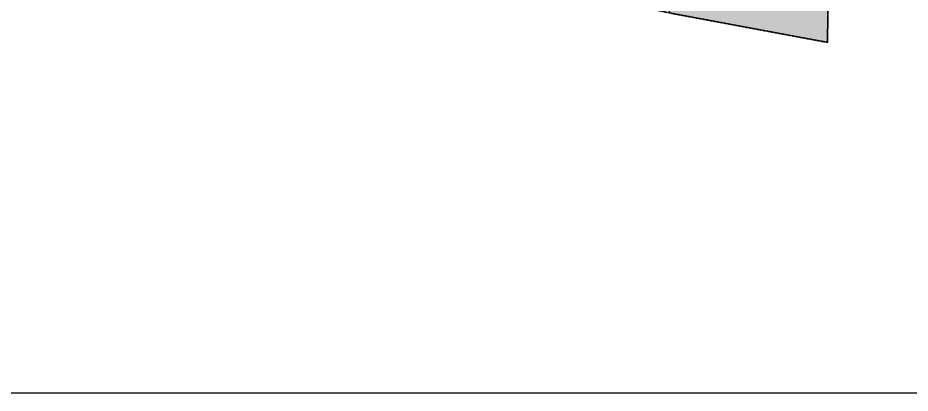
# Model space of a CAD drawing. Header units: millimetres. Extents: x -179928 to 528275, y -469666 to 511935.
# Drawn here: x 249795 to 296642, y -18386 to 1286 of the extents above; entities that cross this region are included whole.
import ezdxf

# ---------------------------------------------------------------- set-up
doc = ezdxf.new("R2010")
doc.units = ezdxf.units.MM
doc.linetypes.add('DASHDOT', pattern=[25.4, 12.7, -6.35, 0, -6.35])
doc.layers.add('ad-Road', color=2, linetype='Continuous')
doc.layers.add('ad-Road Hatch', color=8, linetype='Continuous')
doc.layers.add('ad-Site Boundary', color=1, linetype='DASHDOT', lineweight=35, true_color=0xff0000)

# ---------------------------------------------------------------- blocks, each defined once
blk = doc.blocks.new('Site boundary')
at = {"layer": 'ad-Site Boundary', "ltscale": 1.5}
blk.add_lwpolyline([(146842, 28125), (159656, 28125), (171661, 25445), (189620, 21708), (205453, 18161), (228276, 13342), (246130, 9481), (252990, 8151), (266913, 5191), (284265, 1493), (292305, 0), (292377, 8340), (292507, 24173), (292566, 37776), (292507, 61799), (292788, 94821), (292749, 109415), (293081, 117632)], dxfattribs=at)
blk = doc.blocks.new('A$C4fb60e89')
at = {"layer": 'ad-Road Hatch', "ltscale": 5, "transparency": 33554687}
h = blk.add_hatch(dxfattribs=at)
h.set_pattern_fill('AR-HBONE', color=256, scale=15)
h.set_pattern_definition([(45, (-193247.7, -428758.8), (0, 2155.2615), [4572, -1524]), (135, (-192170.1, -427681.1), (2e-13, 2155.2615), [4572, -1524])])
h.paths.add_polyline_path([(175594, -250241), (169178, -249341), (167473, -249057), (167473, -138694), (101313, -138694), (101313, -199954), (101308, -237995), (101040, -268291), (101008, -280968), (101066, -293684), (101243, -311127), (100910, -319344), (100949, -333937), (100669, -366960), (100727, -390983), (100669, -404586), (100538, -420418), (100467, -428759), (92426, -427265), (92163, -427209), (92163, -321454), (24803, -321454), (24803, -412961), (15653, -411029), (15654, -321452), (-19535, -321452), (-34427, -319477), (-65207, -315395), (-171770, -301268), (-185854, -298333), (-193248, -296832), (-193244, -292908), (-191914, -285219), (-191839, -284679), (-183397, -286393), (-169723, -289243), (-53141, -304698), (-18730, -309262), (15653, -309262), (15653, 703), (24803, 1115), (24803, -129544), (92163, -129544), (92163, 15133), (101313, 17713), (101313, -129544), (167473, -129544), (167473, 35552), (175738, 37855), (175849, 28595), (175836, 25947), (175777, 14040), (175855, 2316), (175660, -18036), (175731, -34039), (175718, -46839), (175673, -63402), (175816, -82072), (175542, -106356), (175490, -124641), (175575, -145019), (175731, -168892), (175797, -181269), (175797, -192667), (175744, -208200), (175829, -223277), (175888, -234871)])
h.paths.add_polyline_path([(24803, -309264), (92163, -309264), (92163, -138694), (24803, -138694)], flags=16)
at = {"layer": 'ad-Road', "ltscale": 5}
blk.add_lwpolyline([(101243, -311127), (100910, -319344), (100949, -333937), (100669, -366960), (100727, -390983), (100669, -404586), (100538, -420418), (100467, -428759), (92426, -427265), (92163, -427209), (92163, -321454), (24803, -321454), (24803, -412961), (15653, -411029), (15654, -321452), (-19535, -321452), (-34427, -319477), (-65207, -315395)], dxfattribs=at)
blk = doc.blocks.new("Plot's Boundary")
at = {"layer": 'ad-Road', "ltscale": 5}
blk.add_blockref('A$C4fb60e89', (191839, 428759), dxfattribs=at)

msp = doc.modelspace()

# ---------------------------------------------------------------- block references
at = {"ltscale": 5}
msp.add_blockref("Plot's Boundary", (0, 0), dxfattribs=at)

# ---------------------------------------------------------------- next in the draw order: linework, layer by layer
msp.add_lwpolyline([(-176651, 486614), (388869, 486614), (388869, -18386), (-176651, -18386)], close=True, dxfattribs=at)

# ---------------------------------------------------------------- next in the draw order: block references
msp.add_blockref('Site boundary', (0, 0))

doc.saveas('drawing.dxf')
